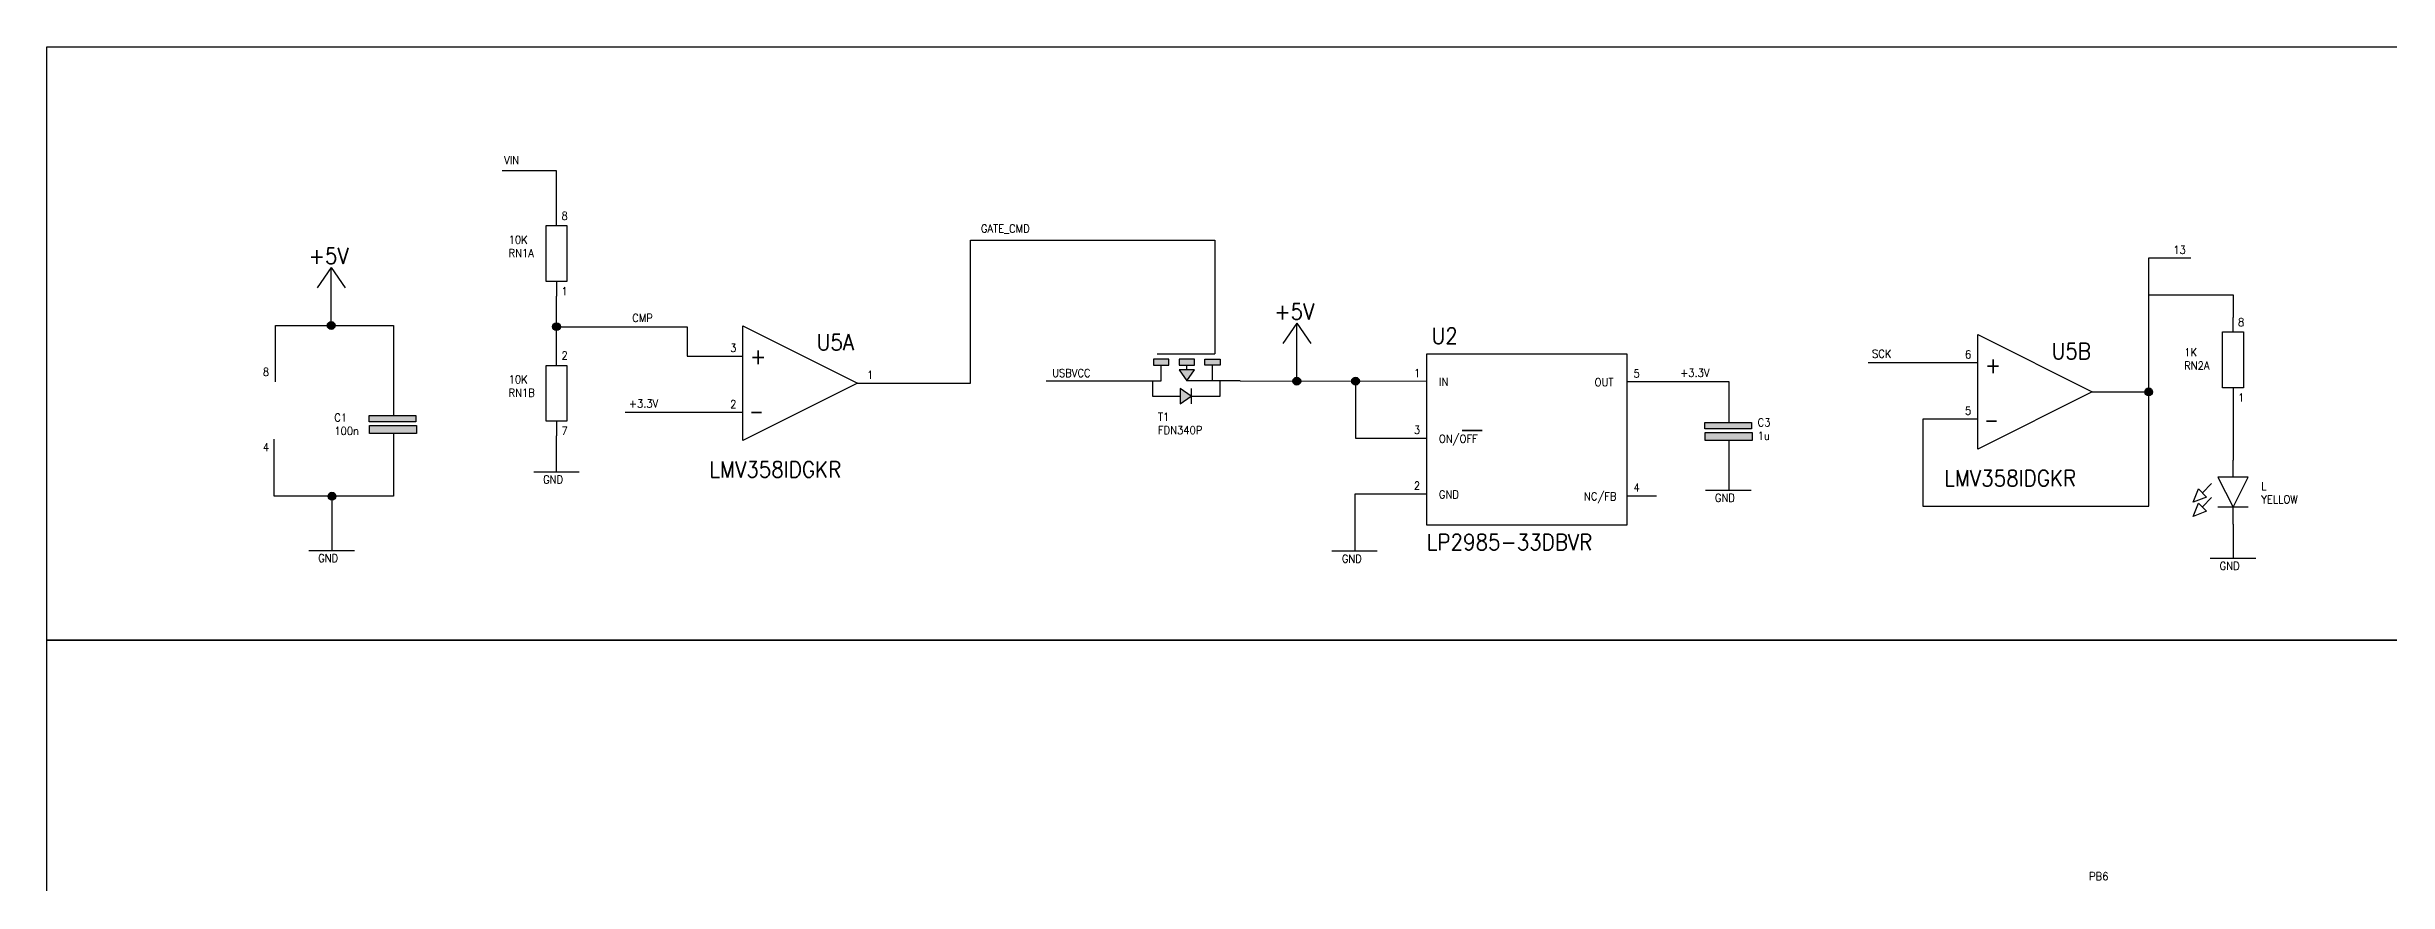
# Model space of a CAD drawing. Header units: millimetres. Extents: x 1824 to 3143, y 471 to 1205.
# Drawn here: x 1824 to 2556, y 944 to 1205 of the extents above; entities that cross this region are included whole.
import ezdxf

# ---------------------------------------------------------------- set-up
doc = ezdxf.new("R2010")
doc.units = ezdxf.units.MM
for name, color, linetype in [('Layer3', 30, 'Continuous'), ('Layer4', 3, 'Continuous'), ('Layer6', 4, 'Continuous'), ('Layer7', 9, 'Continuous'), ('Layer8', 66, 'Continuous')]:
    doc.layers.add(name, color=color, linetype=linetype)
doc.styles.add('textstyle3', font='')
doc.styles.get('textstyle3').set_extended_font_data('Standard')

msp = doc.modelspace()

# ---------------------------------------------------------------- hatches: boundary and pattern name
at = {"layer": 'Layer7', "transparency": 33554687}
h = msp.add_hatch(color=256, dxfattribs=at)
edge = h.paths.add_edge_path(flags=0)
edge.add_arc((1913.01, 1117.99), 1.21, 90, 180)
edge.add_line((1911.8, 1117.99), (1913.01, 1117.99))
edge.add_line((1913.01, 1117.99), (1913.01, 1119.2))
edge = h.paths.add_edge_path(flags=0)
edge.add_line((1913.01, 1117.99), (1911.8, 1117.99))
edge.add_arc((1913.01, 1117.99), 1.21, 180, 270)
edge.add_line((1913.01, 1116.78), (1913.01, 1117.99))
edge = h.paths.add_edge_path(flags=0)
edge.add_arc((1913.01, 1117.99), 1.21, 0, 90)
edge.add_line((1913.01, 1119.2), (1913.01, 1116.78))
edge.add_arc((1913.01, 1117.99), 1.21, 270, 360)
h = msp.add_hatch(color=256, dxfattribs=at)
edge = h.paths.add_edge_path(flags=0)
edge.add_arc((1983.4, 1117.61), 1.21, 90, 180)
edge.add_line((1982.18, 1117.61), (1983.4, 1117.61))
edge.add_line((1983.4, 1117.61), (1983.4, 1118.82))
edge = h.paths.add_edge_path(flags=0)
edge.add_line((1983.4, 1117.61), (1982.18, 1117.61))
edge.add_arc((1983.4, 1117.61), 1.21, 180, 270)
edge.add_line((1983.4, 1116.39), (1983.4, 1117.61))
edge = h.paths.add_edge_path(flags=0)
edge.add_arc((1983.4, 1117.61), 1.21, 0, 90)
edge.add_line((1983.4, 1118.82), (1983.4, 1116.39))
edge.add_arc((1983.4, 1117.61), 1.21, 270, 360)
h = msp.add_hatch(color=256, dxfattribs=at)
h.paths.add_polyline_path([(2174.77, 1105.59), (2174.77, 1107.49), (2169.93, 1107.49), (2169.93, 1105.59)], flags=0)
h.paths.add_polyline_path([(2178.23, 1098.31), (2178.23, 1093.47), (2181.69, 1095.89)], flags=0)
h.paths.add_polyline_path([(2180.34, 1100.7), (2182.76, 1104.17), (2177.92, 1104.17)], flags=0)
h.paths.add_polyline_path([(2177.92, 1107.49), (2177.92, 1105.59), (2182.76, 1105.59), (2182.76, 1107.49)], flags=0)
h.paths.add_polyline_path([(2185.92, 1107.49), (2185.92, 1105.59), (2190.76, 1105.59), (2190.76, 1107.49)], flags=0)
h = msp.add_hatch(color=256, dxfattribs=at)
edge = h.paths.add_edge_path(flags=0)
edge.add_arc((2214.71, 1100.6), 1.21, 90, 180)
edge.add_line((2213.5, 1100.6), (2214.71, 1100.6))
edge.add_line((2214.71, 1100.6), (2214.71, 1101.81))
edge = h.paths.add_edge_path(flags=0)
edge.add_line((2214.71, 1100.6), (2213.5, 1100.6))
edge.add_arc((2214.71, 1100.6), 1.21, 180, 270)
edge.add_line((2214.71, 1099.39), (2214.71, 1100.6))
edge = h.paths.add_edge_path(flags=0)
edge.add_arc((2214.71, 1100.6), 1.21, 0, 90)
edge.add_line((2214.71, 1101.81), (2214.71, 1099.39))
edge.add_arc((2214.71, 1100.6), 1.21, 270, 360)
h = msp.add_hatch(color=256, dxfattribs=at)
edge = h.paths.add_edge_path(flags=0)
edge.add_arc((2233.06, 1100.6), 1.21, 90, 180)
edge.add_line((2231.85, 1100.6), (2233.06, 1100.6))
edge.add_line((2233.06, 1100.6), (2233.06, 1101.81))
edge = h.paths.add_edge_path(flags=0)
edge.add_line((2233.06, 1100.6), (2231.85, 1100.6))
edge.add_arc((2233.06, 1100.6), 1.21, 180, 270)
edge.add_line((2233.06, 1099.39), (2233.06, 1100.6))
edge = h.paths.add_edge_path(flags=0)
edge.add_arc((2233.06, 1100.6), 1.21, 0, 90)
edge.add_line((2233.06, 1101.81), (2233.06, 1099.39))
edge.add_arc((2233.06, 1100.6), 1.21, 270, 360)
h = msp.add_hatch(color=256, dxfattribs=at)
edge = h.paths.add_edge_path(flags=0)
edge.add_arc((2480.88, 1097.26), 1.21, 90, 180)
edge.add_line((2479.67, 1097.26), (2480.88, 1097.26))
edge.add_line((2480.88, 1097.26), (2480.88, 1098.47))
edge = h.paths.add_edge_path(flags=0)
edge.add_line((2480.88, 1097.26), (2479.67, 1097.26))
edge.add_arc((2480.88, 1097.26), 1.21, 180, 270)
edge.add_line((2480.88, 1096.04), (2480.88, 1097.26))
edge = h.paths.add_edge_path(flags=0)
edge.add_arc((2480.88, 1097.26), 1.21, 0, 90)
edge.add_line((2480.88, 1098.47), (2480.88, 1096.04))
edge.add_arc((2480.88, 1097.26), 1.21, 270, 360)
h = msp.add_hatch(color=256, dxfattribs=at)
h.paths.add_polyline_path([(1939.46, 1087.84), (1939.46, 1089.84), (1924.89, 1089.84), (1924.89, 1087.84)], flags=0)
h.paths.add_polyline_path([(1939.64, 1084.29), (1939.64, 1086.72), (1924.98, 1086.72), (1924.98, 1084.29)], flags=0)
h = msp.add_hatch(color=256, dxfattribs=at)
h.paths.add_polyline_path([(2356.76, 1085.67), (2356.76, 1087.66), (2342.19, 1087.66), (2342.19, 1085.67)], flags=0)
h.paths.add_polyline_path([(2356.93, 1082.11), (2356.93, 1084.54), (2342.27, 1084.54), (2342.27, 1082.11)], flags=0)
h = msp.add_hatch(color=256, dxfattribs=at)
edge = h.paths.add_edge_path(flags=0)
edge.add_arc((1913.24, 1064.66), 1.21, 90, 180)
edge.add_line((1912.03, 1064.66), (1913.24, 1064.66))
edge.add_line((1913.24, 1064.66), (1913.24, 1065.87))
edge = h.paths.add_edge_path(flags=0)
edge.add_line((1913.24, 1064.66), (1912.03, 1064.66))
edge.add_arc((1913.24, 1064.66), 1.21, 180, 270)
edge.add_line((1913.24, 1063.45), (1913.24, 1064.66))
edge = h.paths.add_edge_path(flags=0)
edge.add_arc((1913.24, 1064.66), 1.21, 0, 90)
edge.add_line((1913.24, 1065.87), (1913.24, 1063.45))
edge.add_arc((1913.24, 1064.66), 1.21, 270, 360)

# ---------------------------------------------------------------- linework, layer by layer
at = {"layer": 'Layer4'}
for p, q in [((2041.66, 1082.08), (2041.66, 1117.9)), ((2041.66, 1117.9), (2077.4, 1100.02)), ((2427.49, 1079.31), (2427.49, 1115.13)), ((2427.49, 1115.13), (2463.23, 1097.26)), ((2077.4, 1100.02), (2041.66, 1082.08)), ((2463.23, 1097.26), (2427.49, 1079.31))]:
    msp.add_line(p, q, dxfattribs=at)
msp.add_lwpolyline([(2255.31, 1109.16), (2317.81, 1109.16), (2317.81, 1055.63), (2255.31, 1055.63)], close=True, dxfattribs=at)
at = {"layer": 'Layer6'}
for p, q in [((1983.4, 1166.31), (1966.39, 1166.31)), ((1983.4, 1153.72), (1983.4, 1166.31)), ((2112.73, 1100.02), (2112.73, 1144.68)), ((2112.73, 1144.68), (2189.13, 1144.68)), ((2189.13, 1144.68), (2189.13, 1114.93)), ((1913.01, 1136.08), (1908.6, 1129.76)), ((1913.01, 1117.99), (1913.01, 1136.08)), ((1913.01, 1136.08), (1917.42, 1129.76)), ((2480.88, 1061.49), (2480.88, 1139.1)), ((2480.88, 1139.1), (2494.05, 1139.1)), ((1983.4, 1110.07), (1983.4, 1127.17)), ((2480.88, 1127.56), (2507.22, 1127.56)), ((2507.22, 1127.56), (2507.22, 1120.5)), ((1895.59, 1100.44), (1895.59, 1117.99)), ((1895.59, 1117.99), (1932.45, 1117.99)), ((1932.45, 1117.99), (1932.45, 1093.3)), ((1983.4, 1117.61), (2024.27, 1117.61)), ((2024.27, 1117.61), (2024.27, 1108.45)), ((2214.71, 1118.69), (2210.3, 1112.37)), ((2214.71, 1100.6), (2214.71, 1118.69)), ((2214.71, 1118.69), (2219.13, 1112.37)), ((2024.27, 1108.45), (2041.66, 1108.45)), ((2393.27, 1106.42), (2427.49, 1106.42)), ((2077.4, 1100.02), (2112.73, 1100.02)), ((2136.41, 1100.7), (2163.64, 1100.7)), ((2197.04, 1100.7), (2255.31, 1100.6)), ((2233.06, 1100.6), (2233.06, 1082.82)), ((2317.81, 1100.47), (2349.74, 1100.47)), ((2349.74, 1100.47), (2349.74, 1091.12)), ((2004.86, 1090.87), (2041.66, 1090.87)), ((2463.23, 1097.26), (2480.88, 1097.26)), ((2507.22, 1093.96), (2507.22, 1075.95)), ((1983.4, 1072.29), (1983.4, 1083.53)), ((2233.06, 1082.82), (2255.31, 1082.82)), ((2427.49, 1088.75), (2410.26, 1088.75)), ((2410.26, 1088.75), (2410.26, 1061.49)), ((1895.22, 1064.66), (1895.22, 1082.43)), ((1932.45, 1080.83), (1932.45, 1064.66)), ((2349.74, 1078.65), (2349.74, 1066.55)), ((1976.29, 1072.29), (1990.5, 1072.29)), ((1932.45, 1064.66), (1895.22, 1064.66)), ((1913.24, 1064.66), (1913.24, 1047.72)), ((2232.96, 1047.54), (2232.96, 1065.43)), ((2232.96, 1065.43), (2255.31, 1065.43)), ((2317.81, 1064.82), (2327.04, 1064.82)), ((2342.4, 1066.55), (2356.65, 1066.55)), ((2410.26, 1061.49), (2480.88, 1061.49)), ((2507.22, 1055.92), (2507.22, 1045.28)), ((1906.02, 1047.72), (1920.24, 1047.72)), ((2225.61, 1047.54), (2239.86, 1047.54)), ((2500.09, 1045.28), (2514.34, 1045.28))]:
    msp.add_line(p, q, dxfattribs=at)
at = {"layer": 'Layer7'}
for p, q in [((1983.4, 1149.19), (1983.4, 1153.72)), ((1983.4, 1131.7), (1983.4, 1127.17)), ((2507.22, 1115.97), (2507.22, 1120.5)), ((2189.13, 1114.93), (2189.13, 1109.15)), ((1983.4, 1105.54), (1983.4, 1110.07)), ((2171.09, 1109.15), (2189.13, 1109.15)), ((2172.35, 1100.7), (2172.35, 1105.59)), ((2180.34, 1104.17), (2180.34, 1105.59)), ((2188.34, 1100.7), (2188.34, 1105.59)), ((2163.64, 1100.7), (2172.35, 1100.7)), ((2169.65, 1100.7), (2169.65, 1095.89)), ((2177.92, 1104.17), (2180.34, 1100.7)), ((2181.69, 1095.89), (2178.23, 1098.31)), ((2180.34, 1100.7), (2182.76, 1104.17)), ((2197.04, 1100.7), (2180.34, 1100.7)), ((2190.78, 1095.89), (2190.78, 1100.7)), ((2507.22, 1098.49), (2507.22, 1093.96)), ((1932.45, 1093.3), (1932.45, 1089.84)), ((2169.65, 1095.89), (2178.23, 1095.89)), ((2178.23, 1093.47), (2181.69, 1095.89)), ((2181.69, 1095.89), (2190.78, 1095.89)), ((2349.74, 1091.12), (2349.74, 1087.66)), ((1932.45, 1084.29), (1932.45, 1080.83)), ((1983.4, 1088.06), (1983.4, 1083.53)), ((2349.74, 1082.11), (2349.74, 1078.65)), ((2507.22, 1070.58), (2507.22, 1075.95)), ((2497.66, 1065.69), (2500.54, 1068.64)), ((2511.99, 1070.58), (2502.45, 1070.58)), ((2502.45, 1070.58), (2507.22, 1061.28)), ((2507.22, 1061.28), (2511.99, 1070.58)), ((2494.79, 1062.75), (2496.46, 1066.93)), ((2498.98, 1064.35), (2494.79, 1062.75)), ((2494.79, 1058.36), (2496.46, 1062.53)), ((2498.98, 1064.35), (2496.46, 1066.93)), ((2498.98, 1059.95), (2496.46, 1062.53)), ((2497.66, 1061.3), (2500.54, 1064.24)), ((2511.99, 1061.28), (2502.45, 1061.28)), ((2507.22, 1055.92), (2507.22, 1061.28)), ((2498.98, 1059.95), (2494.79, 1058.36))]:
    msp.add_line(p, q, dxfattribs=at)
for points in [[(1980.14, 1149.19), (1986.65, 1149.19), (1986.65, 1131.7), (1980.14, 1131.7)], [(2503.96, 1115.97), (2510.47, 1115.97), (2510.47, 1098.49), (2503.96, 1098.49)], [(1980.14, 1105.54), (1986.65, 1105.54), (1986.65, 1088.06), (1980.14, 1088.06)], [(2169.93, 1105.59), (2174.77, 1105.59), (2174.77, 1107.49), (2169.93, 1107.49)], [(2177.92, 1105.59), (2182.76, 1105.59), (2182.76, 1107.49), (2177.92, 1107.49)], [(2190.76, 1105.59), (2185.92, 1105.59), (2185.92, 1107.49), (2190.76, 1107.49)], [(1939.46, 1089.84), (1939.46, 1087.84), (1924.89, 1087.84), (1924.89, 1089.84)], [(1939.64, 1086.72), (1939.64, 1084.29), (1924.98, 1084.29), (1924.98, 1086.72)], [(2356.76, 1087.66), (2356.76, 1085.67), (2342.19, 1085.67), (2342.19, 1087.66)], [(2356.93, 1084.54), (2356.93, 1082.11), (2342.27, 1082.11), (2342.27, 1084.54)]]:
    msp.add_lwpolyline(points, close=True, dxfattribs=at)
for points in [[(2182.76, 1104.17), (2177.92, 1104.17)], [(2178.23, 1098.31), (2178.23, 1093.47)], [(2181.69, 1098.31), (2181.69, 1093.47)]]:
    msp.add_lwpolyline(points, dxfattribs=at)
for centre in [(1913.01, 1117.99), (1983.4, 1117.61), (2214.71, 1100.6), (2233.06, 1100.6), (2480.88, 1097.26), (1913.24, 1064.66)]:
    msp.add_circle(centre, 1.21, dxfattribs=at)
at = {"layer": 'Layer8'}
for points in [[(2567.88, 1019.67), (1824.16, 1019.67), (1824.16, 1205.06), (2567.88, 1205.06)], [(2567.88, 471.25), (1824.16, 471.25), (1824.16, 1019.67), (2567.88, 1019.67)]]:
    msp.add_lwpolyline(points, close=True, dxfattribs=at)

# ---------------------------------------------------------------- texts
at = {"layer": 'Layer3', "attachment_point": 1, "style": 'textstyle3'}
for s, insert, char_height, width in [('VIN', (1967.05, 1170.95), 2.5, 4.7222), ('GATE_CMD', (2116.02, 1149.52), 2.5, 18.6111), ('+5V', (1905.97, 1142.23), 5, 11.1111), ('13', (2488.56, 1142.89), 2.5, 2.5), ('CMP', (2007.06, 1121.6), 2.5, 5.8333), ('+5V', (2207.68, 1124.84), 5, 11.1111), ('3', (2037.65, 1112.23), 2.5, 1.1111), ('8', (1891.64, 1104.76), 2.5, 1.1111), ('+', (2043.86, 1110.88), 5, 2.2222), ('SCK', (2394.43, 1110.41), 2.5, 5.5556), ('6', (2423.48, 1110.2), 2.5, 1.1111), ('+', (2429.69, 1108.12), 5, 2.2222), ('1', (2080.41, 1103.8), 2.5, 0.5556), ('USBVCC', (2138.26, 1104.39), 2.5, 12.2222), ('1', (2251.3, 1104.38), 2.5, 0.5556), ('IN', (2259.11, 1101.63), 2.5, 2.2222), ('OUT', (2307.77, 1101.5), 2.5, 5.8333), ('5', (2319.92, 1104.25), 2.5, 1.1111), ('+3.3V', (2334.49, 1104.46), 2.5, 8.3333), ('+3.3V', (2006.02, 1094.86), 2.5, 8.3333), ('2', (2037.65, 1094.65), 2.5, 1.1111), ('_', (2044.34, 1096.32), 5, 6.1111), ('5', (2423.48, 1092.62), 2.5, 1.1111), ('3', (2251.3, 1086.61), 2.5, 1.1111), ('ON/OFF', (2259.11, 1083.86), 2.5, 11.6667), ('__', (2266.36, 1090.63), 5, 13.8889), ('_', (2430.17, 1093.56), 5, 6.1111), ('4', (1891.64, 1081.21), 2.5, 1.3889), ('GND', (1979.21, 1071.13), 2.5, 5.8333), ('2', (2251.3, 1069.21), 2.5, 1.1111), ('4', (2319.92, 1068.6), 2.5, 1.3889), ('GND', (2259.11, 1066.47), 2.5, 5.8333), ('NC/FB', (2304.44, 1065.85), 2.5, 9.4444), ('GND', (2345.34, 1065.39), 2.5, 5.8333), ('GND', (1908.94, 1046.57), 2.5, 5.8333), ('GND', (2228.77, 1046.38), 2.5, 5.8333), ('GND', (2503.03, 1044.13), 2.5, 5.8333), ('PB6', (2462.24, 947.15), 2.5, 5.5556)]:
    msp.add_mtext(s, dxfattribs=dict(at, insert=insert, char_height=char_height, width=width))
at = {"layer": 'Layer7', "char_height": 2.5, "attachment_point": 1, "style": 'textstyle3'}
for s, insert, width in [('8', (1984.95, 1153.5), 1.1111), ('10K\\PRN1A', (1968.43, 1146.04), 7.5), ('1', (1984.95, 1129.95), 0.5556), ('8', (2508.78, 1120.28), 1.1111), ('2', (1984.95, 1109.86), 1.1111), ('1K\\PRN2A', (2491.96, 1110.88), 8.0556), ('10K\\PRN1B', (1968.43, 1102.4), 7.2222), ('C1\\P100n', (1913.97, 1090.48), 6.3889), ('T1\\PFDN340P', (2171.34, 1090.7), 13.8889), ('1', (2508.77, 1096.73), 0.5556), ('7', (1984.95, 1086.31), 1.1111), ('C3\\P1u', (2358.7, 1088.97), 3.0556), ('L\\PYELLOW', (2516.04, 1069.09), 12.7778)]:
    msp.add_mtext(s, dxfattribs=dict(at, insert=insert, width=width))
at = {"layer": 'Layer8', "char_height": 5, "attachment_point": 1, "style": 'textstyle3'}
for s, insert, width in [('U5A', (2064.69, 1115.24), 11.6667), ('U2', (2256.8, 1117.28), 6.6667), ('U5B', (2450.52, 1112.47), 11.1111), ('LMV358IDGKR', (2031.19, 1075.53), 43.3333), ('LMV358IDGKR', (2417.02, 1072.77), 43.3333), ('LP2985-33DBVR', (2255.31, 1052.83), 52.2222)]:
    msp.add_mtext(s, dxfattribs=dict(at, insert=insert, width=width))

doc.saveas('drawing.dxf')
